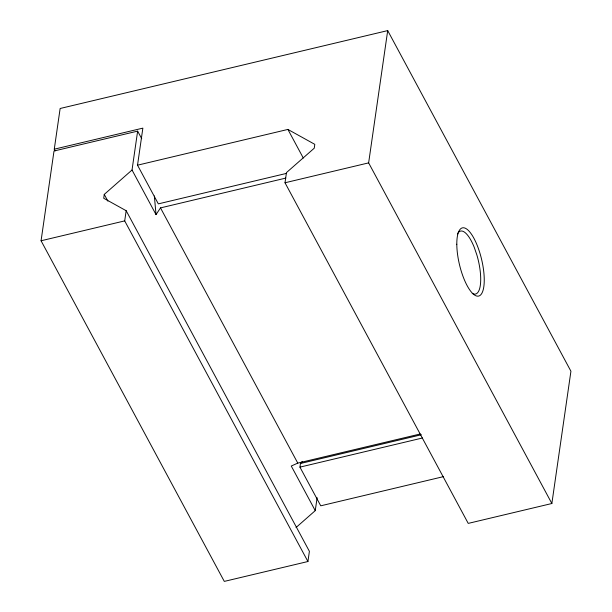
<?xml version="1.0" encoding="UTF-8"?>
<svg xmlns="http://www.w3.org/2000/svg" width="612" height="612" viewBox="0 0 612 612"><rect width="100%" height="100%" fill="white"/><g stroke="black" fill="none" stroke-linecap="round" stroke-linejoin="round"><path stroke-width="0.92" d="M137.639 131.129L132.031 170.006L104.262 194.402L103.711 198.257L126.171 210.712L309.397 551.336L307.928 561.518L224.298 581.4L41.073 240.768L54.009 151.011L137.639 131.129L141.709 138.702M55.172 150.873L54.269 149.19L60.137 108.492L387.702 30.6L570.927 371.232L551.863 503.508L468.234 523.398L285.008 182.766L286.477 172.592L314.247 148.196L314.798 144.34L287.9 129.43L137.524 165.186L158.332 203.873L286.431 173.41M307.928 561.518L124.703 220.886L126.171 210.712M137.524 165.186L142.864 128.13L54.269 149.19M443.279 476.679L320.749 505.818L299.941 467.132L300.461 463.491L302.313 461.41M296.032 527.529L315.257 510.637L317.123 497.678M551.863 503.508L368.638 162.876L387.702 30.6M132.031 170.006L156.029 214.613L160.497 207.896L285.812 178.092M420.306 433.969L297.776 463.108L291.266 466.03L315.257 510.637M41.073 240.768L124.703 220.886M285.008 182.766L368.638 162.876M300.461 463.491L421.393 434.734M299.941 467.132L422.471 437.993M287.9 129.43L303.284 158.018M160.497 207.896L297.776 463.108M104.262 194.402L107.88 201.126M154.354 195.939L156.029 214.613M472.227 293.385A32.359 10.496 76.6 0 0 476.893 255.043L474.246 247.355A32.359 10.496 76.6 0 0 457.432 233.952M456.804 244.234A35.052 11.368 76.6 0 0 477.498 296.162A35.052 11.368 76.6 0 0 477.253 245.504A35.052 11.368 76.6 0 0 456.804 244.234"/></g></svg>
